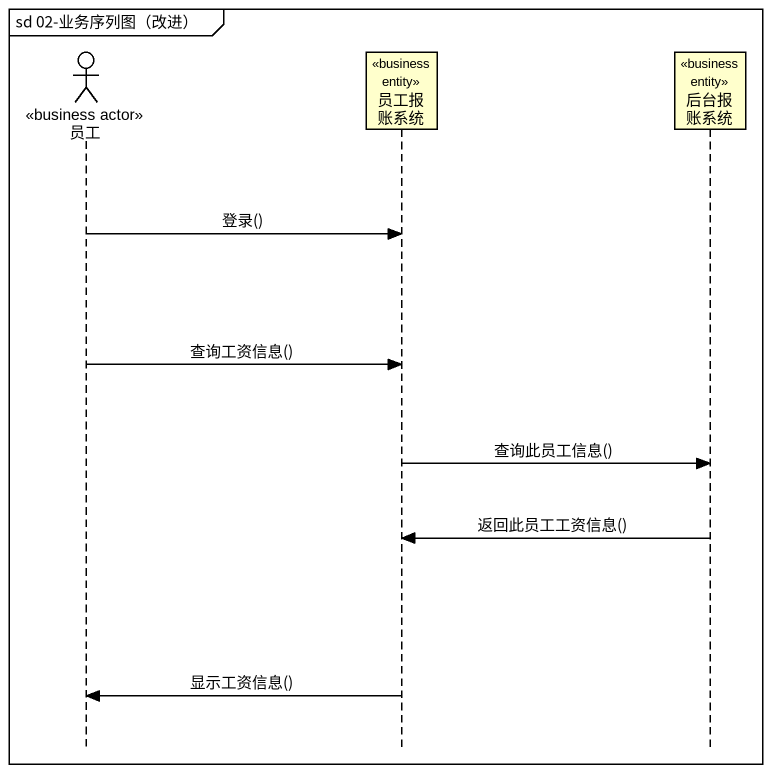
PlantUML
@startuml
mainframe sd 02-业务序列图（改进）
hide footbox
actor 员工 <<business actor>>
participant 员工报账系统 <<business entity>>
participant 后台报账系统 <<business entity>>

员工 -> 员工报账系统 : 登录()
员工 -> 员工报账系统 : 查询工资信息()
员工报账系统 -> 后台报账系统 : 查询此员工信息()
后台报账系统 -> 员工报账系统 : 返回此员工工资信息()
员工报账系统 -> 员工 : 显示工资信息()
@enduml
